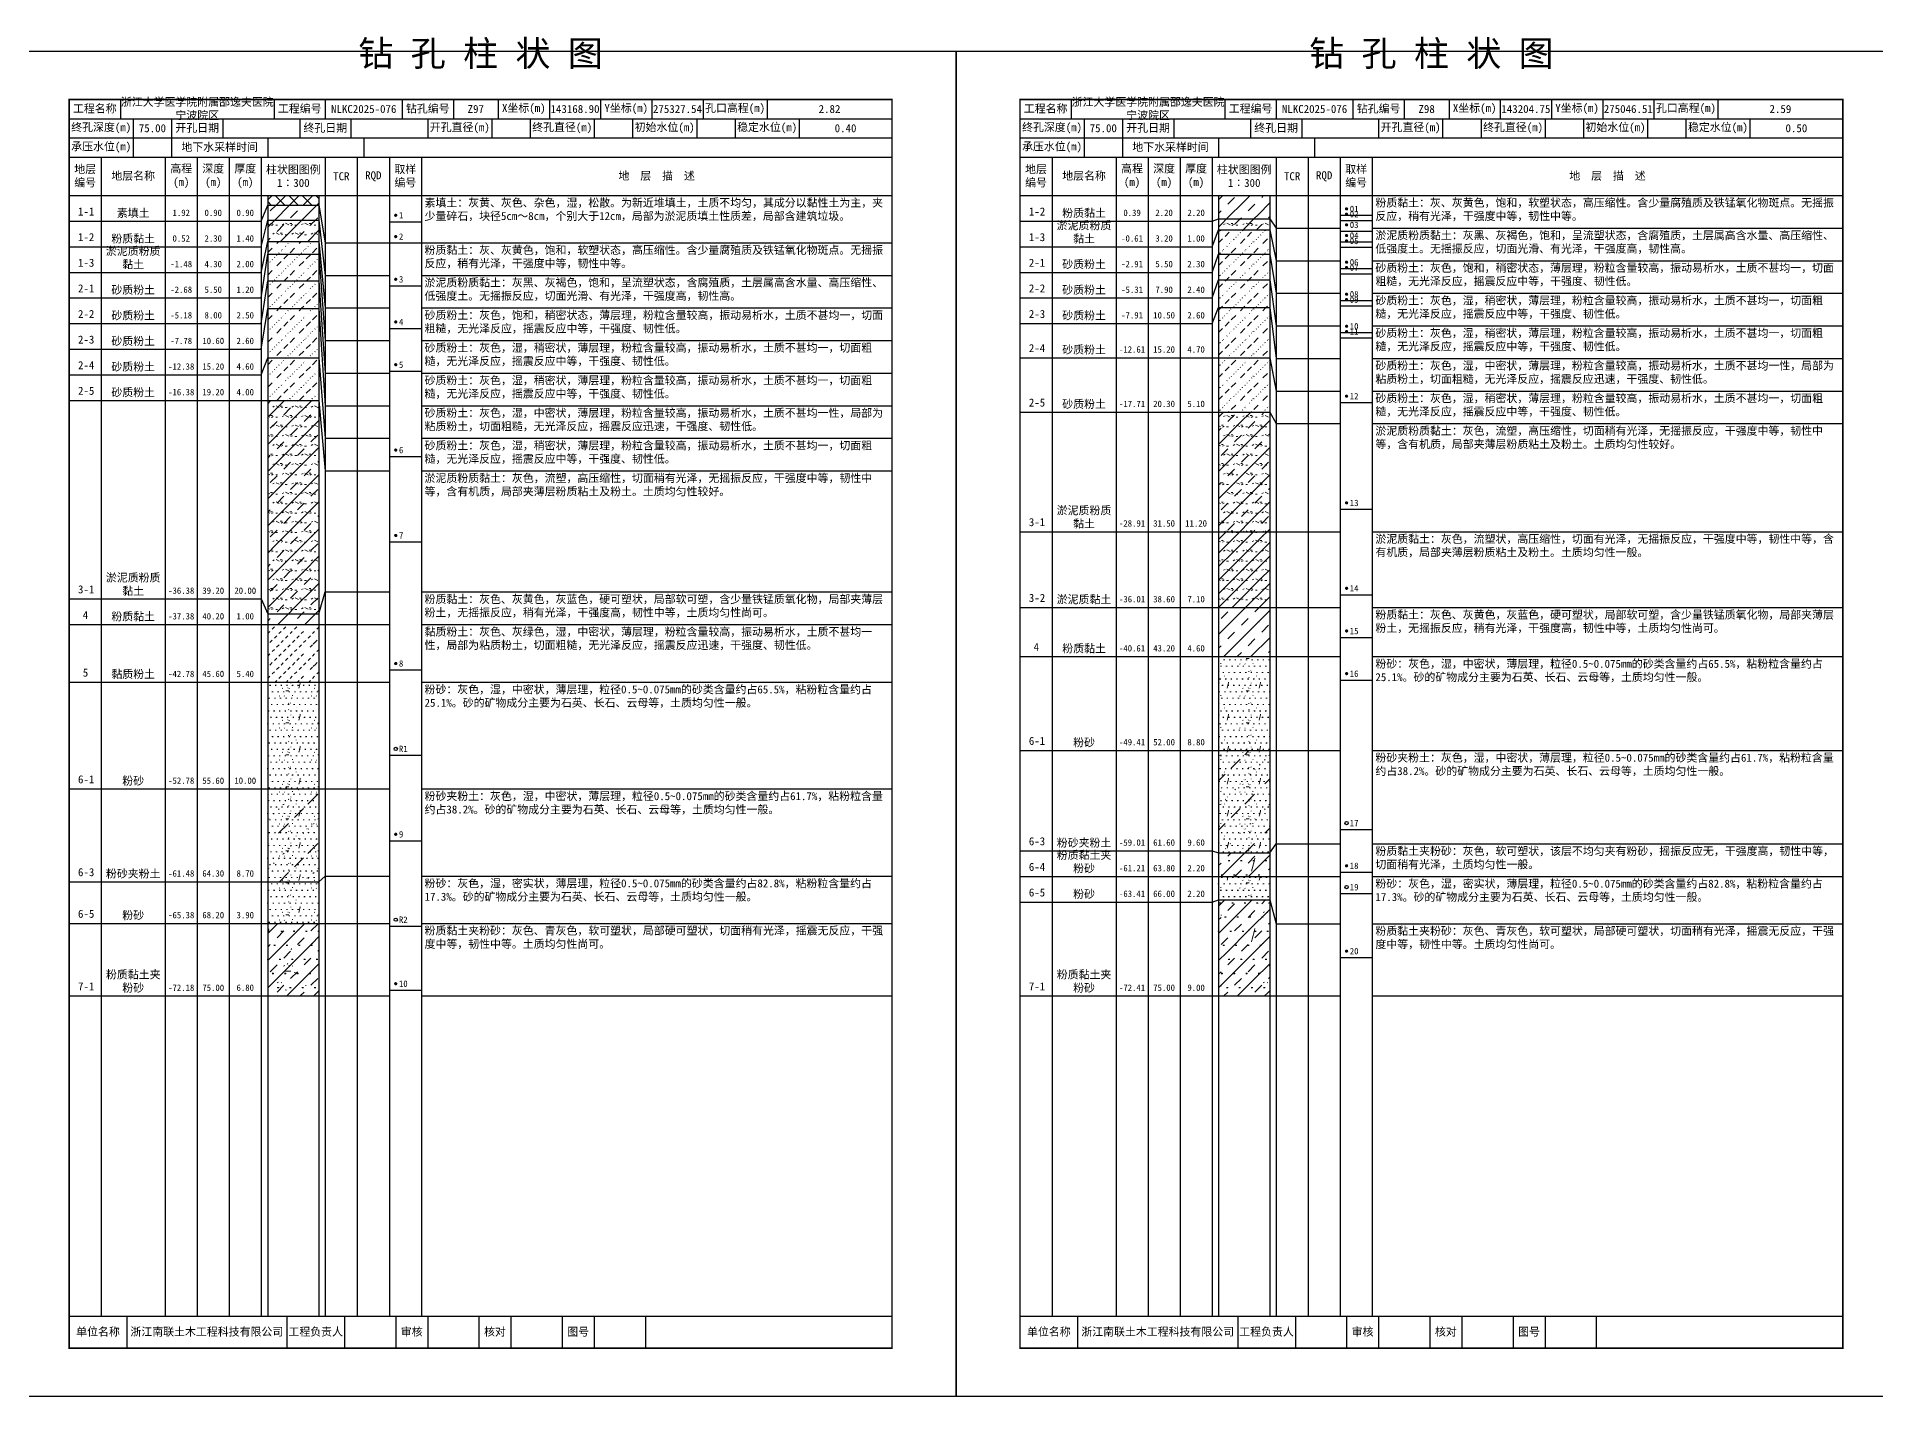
# Model space of a CAD drawing. Extents: x 297 to 65340, y 0 to 425.
# Drawn here: x 61192 to 61766, y 0 to 425 of the extents above; entities that cross this region are included whole.
import ezdxf
from ezdxf.enums import TextEntityAlignment as Align

# ---------------------------------------------------------------- set-up
doc = ezdxf.new("R2010")
doc.units = 0
doc.layers.get('0').update_dxf_attribs({"linetype": 'CONTINUOUS'})
doc.layers.add('FRAME', color=7, linetype='CONTINUOUS')
doc.layers.add('STRATUM', color=7, linetype='CONTINUOUS')
doc.layers.add('HATCH', color=7, linetype='CONTINUOUS', lineweight=13)
doc.styles.add('ST', font='')
doc.styles.get('ST').set_extended_font_data('SimSun')
pattern_1 = [(45, (0, 0), (-4.2426407, 4.2426407), [10, 0]), (45, (1.061, -3.182), (-2.12132034, 6.36396103), [3, -3])]
pattern_2 = [(45, (0, 0), (-4.2426407, 4.2426407), [10, 0]), (45, (1.061, -3.182), (-2.12132034, 6.36396103), [3, -3]), (26.565, (1.0741, -0.2536), (5.99982296, 5.99981224), [0.567, -12.849]), (0, (0.507, -0.2536), (0, 6), [0.567, -5.433]), (26.565, (-1.5813, 0), (5.99982296, 5.99981224), [0.567, -12.849]), (0, (-1.074, 0.2536), (0, 6), [0.567, -5.433]), (153.435, (0.5071, -0.2536), (-5.9998176, -5.36e-06), [1.134, -12.2826]), (26.565, (4.0741, 2.7464), (5.99982296, 5.99981224), [0.567, -12.849]), (0, (3.507, 2.7464), (0, 6), [0.567, -5.433]), (26.565, (1.4187, 3), (5.99982296, 5.99981224), [0.567, -12.849]), (0, (1.926, 3.2536), (0, 6), [0.567, -5.433]), (153.435, (3.5071, 2.7464), (-5.9998176, -5.36e-06), [1.134, -12.2826])]
pattern_3 = [(45.000006, (0, 0), (-7.3e-07, 6.99998237), [1.971956, -7.927535]), (45.000006, (2.813, 2.829), (-7.3e-07, 6.99998237), [1.99367, -7.905828]), (45.000006, (5.0675, 5.082), (-7.3e-07, 6.99998237), [1.813609, -8.085882]), (26.565052, (0, 3.5), (7.00000042, 7.00000017), [0.0965, -15.555976]), (36.869899, (0.7, 4.2), (6.999999835, 7.000000165), [0.197747, -34.802253]), (315.00001, (3.5, 6.976), (6.99998237, 1.22e-06), [0.033054, -9.866441]), (26.565052, (3.5, 0), (7.00000042, 7.00000017), [0.144749, -15.507727]), (26.565052, (4.2, 0.7), (7.00000042, 7.00000017), [0.10528, -15.547196]), (90.000004, (4.55, 1.05), (-7, -5e-07), [0.028767, -6.971233]), (26.565052, (4.9, 1.4), (7.00000042, 7.00000017), [0.091014, -31.213938]), (36.869899, (5.6, 2.1), (6.999999835, 7.000000165), [0.110692, -34.889308]), (45.000002, (6.3, 2.8), (-2.4e-07, 6.99998237), [0.109112, -9.790383]), (315.00001, (6.914, 3.548), (6.99998237, 1.22e-06), [0.033054, -9.866441]), (36.869898, (1.4, 4.9), (6.999999957, 7.000000043), [0.10224, -34.89776]), (53.130103, (2.1, 5.6), (13.999999763, 21.000000158), [0.134384, -34.865616]), (53.130103, (2.8, 6.3), (13.999999763, 21.000000158), [0.126246, -34.873754])]
pattern_4 = [(82.875, (-0.8346, -1.206), (0.00036925, 10.000176442), [0.08929, -80.53371]), (143.13, (-0.7336, -1.2818), (-29.99996427, 20.00005359), [0.12627, -49.87373]), (172.875, (-0.5564, -1.304), (-70.000245666, 9.999660329), [0.17857, -80.44443]), (206.565, (-0.378, -1.2147), (-9.99970493, -9.99968706), [0.19954, -22.16046]), (243.435, (-0.2887, -1.0363), (8.93e-06, -9.999696), [0.19954, -22.16146]), (255.964, (-0.1994, -0.679), (-0.00020004, -9.99950129), [0.36813, -40.86287]), (255.964, (0.1106, 0.561), (-0.00020004, -9.99950129), [1.27838, -39.95262]), (255.964, (0.179, 0.835), (-0.00020004, -9.99950129), [0.28235, -40.94865]), (216.87, (0.3694, 1.0892), (-9.999982136, -10.000017864), [0.12627, -49.87373]), (243.435, (0.2683, 1.0135), (8.93e-06, -9.999696), [0.19954, -22.16146]), (206.565, (0.548, 1.1785), (-9.99970493, -9.99968706), [0.19954, -22.16046]), (172.875, (0.725, 1.1563), (-70.000245666, 9.999660329), [0.17857, -80.44443]), (143.13, (0.826, 1.0806), (-29.99996427, 20.00005359), [0.12627, -49.87373]), (82.875, (0.815, 0.992), (0.00036925, 10.000176442), [0.08929, -80.53371]), (0, (-0.33, 0.34), (0, 10), [0.89286, -9.10714]), (0, (0.025, 0), (1, 2), [0, -1.75]), (0, (0, 0.025), (1, 2), [0, -1.75]), (0, (0, 0), (1, 2), [0, -1.75]), (0, (-0.025, 0), (1, 2), [0, -1.75]), (0, (0, -0.025), (1, 2), [0, -1.75])]
pattern_5 = [(45.000006, (0, 0), (-1.6e-06, 15.3999612), [4.3383032, -17.440577]), (45.000006, (6.188, 6.223), (-1.6e-06, 15.3999612), [4.386074, -17.3928216]), (45.000006, (11.148, 11.181), (-1.6e-06, 15.3999612), [3.9899398, -17.7889404]), (26.565052, (0, 7.7), (15.4000009, 15.4000004), [0.2123, -34.2231472]), (36.869899, (1.54, 9.24), (15.39999964, 15.40000036), [0.4350434, -76.5649566]), (315.00001, (7.7, 15.347), (15.3999612, 2.7e-06), [0.0727188, -21.7061702]), (26.565052, (7.7, 0), (15.4000009, 15.4000004), [0.3184478, -34.1169994]), (26.565052, (9.24, 1.54), (15.4000009, 15.4000004), [0.231616, -34.2038312]), (90.000004, (10.01, 2.31), (-15.4, -1e-06), [0.0632874, -15.3367126]), (26.565052, (10.78, 3.08), (15.4000009, 15.4000004), [0.200231, -68.6706636]), (36.869899, (12.32, 4.62), (15.39999964, 15.40000036), [0.2435224, -76.7564776]), (45.000002, (13.86, 6.16), (-5e-07, 15.3999612), [0.2400464, -21.5388426]), (315.00001, (15.211, 7.805), (15.3999612, 2.7e-06), [0.0727188, -21.7061702]), (36.869898, (3.08, 10.78), (15.3999999, 15.4000001), [0.224928, -76.775072]), (53.130103, (4.62, 12.32), (30.79999948, 46.20000035), [0.2956448, -76.7043552]), (53.130103, (6.16, 13.86), (30.79999948, 46.20000035), [0.2777412, -76.7222588])]
pattern_6 = [(82.875, (-1.8361, -2.6533), (0.00081235, 22.00038817), [0.196438, -177.174162]), (143.13, (-1.614, -2.82), (-65.9999214, 44.0001179), [0.277794, -109.722206]), (172.875, (-1.224, -2.8687), (-154.00054047, 21.99925272), [0.392854, -176.977746]), (206.565, (-0.831, -2.672), (-21.9993508, -21.9993115), [0.438988, -48.753012]), (243.435, (-0.635, -2.28), (1.96e-05, -21.9993312), [0.438988, -48.755212]), (255.964, (-0.4387, -1.494), (-0.0004401, -21.99890283), [0.809886, -89.898314]), (255.964, (0.2434, 1.2344), (-0.0004401, -21.99890283), [2.812436, -87.895764]), (255.964, (0.394, 1.837), (-0.0004401, -21.99890283), [0.62117, -90.08703]), (216.87, (0.8126, 2.3963), (-21.9999607, -22.0000393), [0.277794, -109.722206]), (243.435, (0.59, 2.23), (1.96e-05, -21.9993312), [0.438988, -48.755212]), (206.565, (1.205, 2.593), (-21.9993508, -21.9993115), [0.438988, -48.753012]), (172.875, (1.595, 2.544), (-154.00054047, 21.99925272), [0.392854, -176.977746]), (143.13, (1.8173, 2.3772), (-65.9999214, 44.0001179), [0.277794, -109.722206]), (82.875, (1.793, 2.1823), (0.00081235, 22.00038817), [0.196438, -177.174162]), (0, (-0.725, 0.748), (0, 22), [1.964292, -20.035708]), (0, (0.055, 0), (2.2, 4.4), [0, -3.85]), (0, (0, 0.055), (2.2, 4.4), [0, -3.85]), (0, (0, 0), (2.2, 4.4), [0, -3.85]), (0, (-0.055, 0), (2.2, 4.4), [0, -3.85]), (0, (0, -0.055), (2.2, 4.4), [0, -3.85])]

# ---------------------------------------------------------------- blocks, each defined once
blk = doc.blocks.new('SolidCircle')
at = {"const_width": 0.5}
blk.add_lwpolyline([(-0.25, 0, 1), (0.25, 0, 1)], format="xyb", close=True, dxfattribs=at)

msp = doc.modelspace()

# ---------------------------------------------------------------- hatches: boundary and pattern name
at = {"layer": 'HATCH'}
h = msp.add_hatch(dxfattribs=at)
h.set_pattern_fill('STT', color=256, style=0)
h.set_pattern_definition([(45, (0, 0), (-2.12132034, 2.12132034), [10, 0]), (135, (0, 0), (-2.12132034, -2.12132034), [10, 0])])
h.paths.add_polyline_path([(61280, 375), (61264, 375), (61264, 372), (61280, 372)])
h = msp.add_hatch(dxfattribs=at)
h.set_pattern_fill('FZNT', color=256, style=0)
h.set_pattern_definition(pattern_1)
h.paths.add_polyline_path([(61577, 375), (61561, 375), (61561, 367.67), (61577, 367.67)])
h = msp.add_hatch(dxfattribs=at)
h.set_pattern_fill('FZNT', color=256, style=0)
h.set_pattern_definition(pattern_1)
h.paths.add_polyline_path([(61280, 372), (61264, 372), (61264, 367.33), (61280, 367.33)])
h = msp.add_hatch(dxfattribs=at)
h.set_pattern_fill('YNFNT', color=256, style=0)
h.set_pattern_definition(pattern_2)
h.paths.add_polyline_path([(61577, 367.67), (61561, 367.67), (61561, 364.33), (61577, 364.33)])
h = msp.add_hatch(dxfattribs=at)
h.set_pattern_fill('YNFNT', color=256, style=0)
h.set_pattern_definition(pattern_2)
h.paths.add_polyline_path([(61280, 367.33), (61264, 367.33), (61264, 360.67), (61280, 360.67)])
h = msp.add_hatch(dxfattribs=at)
h.set_pattern_fill('SZFT', color=256, style=0)
h.set_pattern_definition(pattern_3)
h.paths.add_polyline_path([(61577, 364.33), (61561, 364.33), (61561, 356.67), (61577, 356.67)])
h = msp.add_hatch(dxfattribs=at)
h.set_pattern_fill('SZFT', color=256, style=0)
h.set_pattern_definition(pattern_3)
h.paths.add_polyline_path([(61280, 360.67), (61264, 360.67), (61264, 356.67), (61280, 356.67)])
h = msp.add_hatch(dxfattribs=at)
h.set_pattern_fill('SZFT', color=256, style=0)
h.set_pattern_definition(pattern_3)
h.paths.add_polyline_path([(61280, 356.67), (61264, 356.67), (61264, 348.33), (61280, 348.33)])
h = msp.add_hatch(dxfattribs=at)
h.set_pattern_fill('SZFT', color=256, style=0)
h.set_pattern_definition(pattern_3)
h.paths.add_polyline_path([(61577, 356.67), (61561, 356.67), (61561, 348.67), (61577, 348.67)])
h = msp.add_hatch(dxfattribs=at)
h.set_pattern_fill('SZFT', color=256, style=0)
h.set_pattern_definition(pattern_3)
h.paths.add_polyline_path([(61280, 348.33), (61264, 348.33), (61264, 339.67), (61280, 339.67)])
h = msp.add_hatch(dxfattribs=at)
h.set_pattern_fill('SZFT', color=256, style=0)
h.set_pattern_definition(pattern_3)
h.paths.add_polyline_path([(61577, 348.67), (61561, 348.67), (61561, 340), (61577, 340)])
h = msp.add_hatch(dxfattribs=at)
h.set_pattern_fill('SZFT', color=256, style=0)
h.set_pattern_definition(pattern_3)
h.paths.add_polyline_path([(61280, 339.67), (61264, 339.67), (61264, 324.33), (61280, 324.33)])
h = msp.add_hatch(dxfattribs=at)
h.set_pattern_fill('SZFT', color=256, style=0)
h.set_pattern_definition(pattern_3)
h.paths.add_polyline_path([(61577, 340), (61561, 340), (61561, 324.33), (61577, 324.33)])
h = msp.add_hatch(dxfattribs=at)
h.set_pattern_fill('SZFT', color=256, style=0)
h.set_pattern_definition(pattern_3)
h.paths.add_polyline_path([(61280, 324.33), (61264, 324.33), (61264, 311), (61280, 311)])
h = msp.add_hatch(dxfattribs=at)
h.set_pattern_fill('SZFT', color=256, style=0)
h.set_pattern_definition(pattern_3)
h.paths.add_polyline_path([(61577, 324.33), (61561, 324.33), (61561, 307.33), (61577, 307.33)])
h = msp.add_hatch(dxfattribs=at)
h.set_pattern_fill('YNFNT', color=256, style=0)
h.set_pattern_definition(pattern_2)
h.paths.add_polyline_path([(61280, 311), (61264, 311), (61264, 244.33), (61280, 244.33)])
h = msp.add_hatch(dxfattribs=at)
h.set_pattern_fill('YNFNT', color=256, style=0)
h.set_pattern_definition(pattern_2)
h.paths.add_polyline_path([(61577, 307.33), (61561, 307.33), (61561, 270), (61577, 270)])
h = msp.add_hatch(dxfattribs=at)
h.set_pattern_fill('YNNT', color=256, style=0)
h.set_pattern_definition([(45, (0, 0), (-2.12132034, 2.12132034), [10, 0]), (26.565, (1.0741, -0.2536), (5.99982296, 5.99981224), [0.567, -12.849]), (0, (0.507, -0.2536), (0, 6), [0.567, -5.433]), (26.565, (-1.5813, 0), (5.99982296, 5.99981224), [0.567, -12.849]), (0, (-1.074, 0.2536), (0, 6), [0.567, -5.433]), (153.435, (0.5071, -0.2536), (-5.9998176, -5.36e-06), [1.134, -12.2826]), (26.565, (4.0741, 2.7464), (5.99982296, 5.99981224), [0.567, -12.849]), (0, (3.507, 2.7464), (0, 6), [0.567, -5.433]), (26.565, (1.4187, 3), (5.99982296, 5.99981224), [0.567, -12.849]), (0, (1.926, 3.2536), (0, 6), [0.567, -5.433]), (153.435, (3.5071, 2.7464), (-5.9998176, -5.36e-06), [1.134, -12.2826])])
h.paths.add_polyline_path([(61577, 270), (61561, 270), (61561, 246.33), (61577, 246.33)])
h = msp.add_hatch(dxfattribs=at)
h.set_pattern_fill('FZNT', color=256, style=0)
h.set_pattern_definition(pattern_1)
h.paths.add_polyline_path([(61280, 244.33), (61264, 244.33), (61264, 241), (61280, 241)])
h = msp.add_hatch(dxfattribs=at)
h.set_pattern_fill('FZNT', color=256, style=0)
h.set_pattern_definition(pattern_1)
h.paths.add_polyline_path([(61577, 246.33), (61561, 246.33), (61561, 231), (61577, 231)])
h = msp.add_hatch(dxfattribs=at)
h.set_pattern_fill('NZFT', color=256, style=0)
h.set_pattern_definition([(45.000005, (0, 0), (-6e-07, 6.99998237), [0.947297, -8.952198]), (45.000005, (1.4, 1.4), (-6e-07, 6.99998237), [0.986898, -8.912597]), (45.000005, (2.8, 2.8), (-6e-07, 6.99998237), [1.060182, -8.839313]), (45.000005, (4.2, 4.2), (-6e-07, 6.99998237), [0.949178, -8.950318]), (45.000005, (5.6, 5.6), (-6e-07, 6.99998237), [1.036501, -8.862994]), (45.000005, (3.5, 0), (-6e-07, 6.99998237), [1.013348, -8.886147]), (45.000005, (4.9, 1.4), (-6e-07, 6.99998237), [1.078956, -12.120371]), (45.000005, (6.3, 2.8), (-6e-07, 6.99998237), [0.998824, -8.900671]), (45.000003, (0.7, 4.2), (-3.7e-07, 6.99998237), [1.05533, -8.844165]), (45.000003, (2.1, 5.6), (-3.7e-07, 6.99998237), [1.036501, -8.862994])])
h.paths.add_polyline_path([(61280, 241), (61264, 241), (61264, 223), (61280, 223)])
h = msp.add_hatch(dxfattribs=at)
h.set_pattern_fill('FS', color=256, style=0)
h.set_pattern_definition(pattern_4)
h.paths.add_polyline_path([(61577, 231), (61561, 231), (61561, 201.67), (61577, 201.67)])
h = msp.add_hatch(dxfattribs=at)
h.set_pattern_fill('FS', color=256, style=0)
h.set_pattern_definition(pattern_4)
h.paths.add_polyline_path([(61280, 223), (61264, 223), (61264, 189.67), (61280, 189.67)])
h = msp.add_hatch(dxfattribs=at)
h.set_pattern_fill('FS', color=256, style=0)
h.set_pattern_definition(pattern_4)
h.paths.add_polyline_path([(61577, 201.67), (61561, 201.67), (61561, 169.67), (61577, 169.67)])
h = msp.add_hatch(dxfattribs=at)
h.set_pattern_fill('SZFT', color=256, scale=2.2, style=0)
h.set_pattern_definition(pattern_5)
h.paths.add_polyline_path([(61577, 201.67), (61561, 201.67), (61561, 169.67), (61577, 169.67)])
h = msp.add_hatch(dxfattribs=at)
h.set_pattern_fill('FS', color=256, style=0)
h.set_pattern_definition(pattern_4)
h.paths.add_polyline_path([(61280, 189.67), (61264, 189.67), (61264, 160.67), (61280, 160.67)])
h = msp.add_hatch(dxfattribs=at)
h.set_pattern_fill('SZFT', color=256, scale=2.2, style=0)
h.set_pattern_definition(pattern_5)
h.paths.add_polyline_path([(61280, 189.67), (61264, 189.67), (61264, 160.67), (61280, 160.67)])
h = msp.add_hatch(dxfattribs=at)
h.set_pattern_fill('FZNT', color=256, style=0)
h.set_pattern_definition(pattern_1)
h.paths.add_polyline_path([(61577, 169.67), (61561, 169.67), (61561, 162.33), (61577, 162.33)])
h = msp.add_hatch(dxfattribs=at)
h.set_pattern_fill('FS', color=256, scale=2.2, style=0)
h.set_pattern_definition(pattern_6)
h.paths.add_polyline_path([(61577, 169.67), (61561, 169.67), (61561, 162.33), (61577, 162.33)])
h = msp.add_hatch(dxfattribs=at)
h.set_pattern_fill('FS', color=256, style=0)
h.set_pattern_definition(pattern_4)
h.paths.add_polyline_path([(61577, 162.33), (61561, 162.33), (61561, 155), (61577, 155)])
h = msp.add_hatch(dxfattribs=at)
h.set_pattern_fill('FS', color=256, style=0)
h.set_pattern_definition(pattern_4)
h.paths.add_polyline_path([(61280, 160.67), (61264, 160.67), (61264, 147.67), (61280, 147.67)])
h = msp.add_hatch(dxfattribs=at)
h.set_pattern_fill('FZNT', color=256, style=0)
h.set_pattern_definition(pattern_1)
h.paths.add_polyline_path([(61577, 155), (61561, 155), (61561, 125), (61577, 125)])
h = msp.add_hatch(dxfattribs=at)
h.set_pattern_fill('FS', color=256, scale=2.2, style=0)
h.set_pattern_definition(pattern_6)
h.paths.add_polyline_path([(61577, 155), (61561, 155), (61561, 125), (61577, 125)])
h = msp.add_hatch(dxfattribs=at)
h.set_pattern_fill('FZNT', color=256, style=0)
h.set_pattern_definition(pattern_1)
h.paths.add_polyline_path([(61280, 147.67), (61264, 147.67), (61264, 125), (61280, 125)])
h = msp.add_hatch(dxfattribs=at)
h.set_pattern_fill('FS', color=256, scale=2.2, style=0)
h.set_pattern_definition(pattern_6)
h.paths.add_polyline_path([(61280, 147.67), (61264, 147.67), (61264, 125), (61280, 125)])

# ---------------------------------------------------------------- linework, layer by layer
at = {"layer": 'FRAME', "color": 245, "linetype": 'Continuous'}
for points in [[(61182, 0), (61479, 0), (61479, 420), (61182, 420)], [(61479, 0), (61776, 0), (61776, 420), (61479, 420)]]:
    msp.add_lwpolyline(points, close=True, dxfattribs=at)
at = {"layer": 'FRAME', "linetype": 'Continuous', "const_width": 0.5}
for points in [[(61202, 15), (61459, 15), (61459, 405), (61202, 405)], [(61499, 15), (61756, 15), (61756, 405), (61499, 405)]]:
    msp.add_lwpolyline(points, close=True, dxfattribs=at)
at = {"layer": 'FRAME', "color": 0, "linetype": 'Continuous'}
for points in [[(61218, 405), (61218, 399)], [(61266, 405), (61266, 399)], [(61282, 405), (61282, 399)], [(61306, 405), (61306, 399)], [(61322, 405), (61322, 399)], [(61336, 405), (61336, 399)], [(61352, 405), (61352, 399)], [(61368, 405), (61368, 399)], [(61384, 405), (61384, 399)], [(61400, 405), (61400, 399)], [(61420, 405), (61420, 399)], [(61459, 405), (61459, 399)], [(61515, 405), (61515, 399)], [(61563, 405), (61563, 399)], [(61579, 405), (61579, 399)], [(61603, 405), (61603, 399)], [(61619, 405), (61619, 399)], [(61633, 405), (61633, 399)], [(61649, 405), (61649, 399)], [(61665, 405), (61665, 399)], [(61681, 405), (61681, 399)], [(61697, 405), (61697, 399)], [(61717, 405), (61717, 399)], [(61756, 405), (61756, 399)], [(61202, 399), (61459, 399)], [(61222, 399), (61222, 393)], [(61234, 399), (61234, 393)], [(61250, 399), (61250, 393)], [(61274, 399), (61274, 393)], [(61290, 399), (61290, 393)], [(61314, 399), (61314, 393)], [(61334, 399), (61334, 393)], [(61346, 399), (61346, 393)], [(61366, 399), (61366, 393)], [(61378, 399), (61378, 393)], [(61398, 399), (61398, 393)], [(61410, 399), (61410, 393)], [(61430, 399), (61430, 393)], [(61459, 399), (61459, 393)], [(61499, 399), (61756, 399)], [(61519, 399), (61519, 393)], [(61531, 399), (61531, 393)], [(61547, 399), (61547, 393)], [(61571, 399), (61571, 393)], [(61587, 399), (61587, 393)], [(61611, 399), (61611, 393)], [(61631, 399), (61631, 393)], [(61643, 399), (61643, 393)], [(61663, 399), (61663, 393)], [(61675, 399), (61675, 393)], [(61695, 399), (61695, 393)], [(61707, 399), (61707, 393)], [(61727, 399), (61727, 393)], [(61756, 399), (61756, 393)], [(61202, 393), (61459, 393)], [(61222, 393), (61222, 387)], [(61234, 393), (61234, 387)], [(61264, 393), (61264, 387)], [(61294, 393), (61294, 387)], [(61499, 393), (61756, 393)], [(61519, 393), (61519, 387)], [(61531, 393), (61531, 387)], [(61561, 393), (61561, 387)], [(61591, 393), (61591, 387)], [(61202, 387), (61459, 387)], [(61212, 387), (61212, 25)], [(61232, 387), (61232, 25)], [(61242, 387), (61242, 25)], [(61252, 387), (61252, 25)], [(61262, 387), (61262, 25)], [(61282, 387), (61282, 25)], [(61292, 387), (61292, 25)], [(61302, 387), (61302, 25)], [(61312, 387), (61312, 25)], [(61459, 387), (61459, 25)], [(61499, 387), (61756, 387)], [(61509, 387), (61509, 25)], [(61529, 387), (61529, 25)], [(61539, 387), (61539, 25)], [(61549, 387), (61549, 25)], [(61559, 387), (61559, 25)], [(61579, 387), (61579, 25)], [(61589, 387), (61589, 25)], [(61599, 387), (61599, 25)], [(61609, 387), (61609, 25)], [(61756, 387), (61756, 25)], [(61202, 375), (61459, 375)], [(61264, 375), (61264, 25)], [(61280, 375), (61280, 25)], [(61499, 375), (61756, 375)], [(61561, 375), (61561, 25)], [(61577, 375), (61577, 25)], [(61202, 25), (61459, 25)], [(61220, 25), (61220, 15)], [(61270, 25), (61270, 15)], [(61288, 25), (61288, 15)], [(61304, 25), (61304, 15)], [(61314, 25), (61314, 15)], [(61330, 25), (61330, 15)], [(61340, 25), (61340, 15)], [(61356, 25), (61356, 15)], [(61366, 25), (61366, 15)], [(61382, 25), (61382, 15)], [(61499, 25), (61756, 25)], [(61517, 25), (61517, 15)], [(61567, 25), (61567, 15)], [(61585, 25), (61585, 15)], [(61601, 25), (61601, 15)], [(61611, 25), (61611, 15)], [(61627, 25), (61627, 15)], [(61637, 25), (61637, 15)], [(61653, 25), (61653, 15)], [(61663, 25), (61663, 15)], [(61679, 25), (61679, 15)]]:
    msp.add_lwpolyline(points, dxfattribs=at)
at = {"layer": 'STRATUM', "linetype": 'Continuous'}
for points in [[(61262, 367), (61264, 372), (61280, 372), (61282, 360.23)], [(61559, 367), (61561, 367.67), (61577, 367.67), (61579, 364.82)], [(61599, 368.83), (61609, 368.83)], [(61202, 367), (61212, 367)], [(61212, 367), (61232, 367)], [(61232, 367), (61242, 367)], [(61242, 367), (61252, 367)], [(61252, 367), (61262, 367)], [(61262, 359), (61264, 367.33), (61280, 367.33), (61282, 350.06)], [(61302, 366.83), (61312, 366.83)], [(61499, 367), (61509, 367)], [(61509, 367), (61529, 367)], [(61529, 367), (61539, 367)], [(61539, 367), (61549, 367)], [(61549, 367), (61559, 367)], [(61559, 359), (61561, 364.33), (61577, 364.33), (61579, 354.65)], [(61579, 364.82), (61589, 364.82)], [(61589, 364.82), (61599, 364.82)], [(61599, 367.17), (61609, 367.17)], [(61599, 363.83), (61609, 363.83)], [(61609, 364.82), (61756, 364.82)], [(61202, 359), (61212, 359)], [(61212, 359), (61232, 359)], [(61232, 359), (61242, 359)], [(61242, 359), (61252, 359)], [(61252, 359), (61262, 359)], [(61262, 351), (61264, 360.67), (61280, 360.67), (61282, 339.88)], [(61262, 343), (61264, 356.67), (61280, 356.67), (61282, 329.7)], [(61282, 360.23), (61292, 360.23)], [(61292, 360.23), (61302, 360.23)], [(61302, 360.17), (61312, 360.17)], [(61312, 360.23), (61459, 360.23)], [(61499, 359), (61509, 359)], [(61509, 359), (61529, 359)], [(61529, 359), (61539, 359)], [(61539, 359), (61549, 359)], [(61549, 359), (61559, 359)], [(61559, 351), (61561, 356.67), (61577, 356.67), (61579, 344.47)], [(61599, 360.5), (61609, 360.5)], [(61599, 358.83), (61609, 358.83)], [(61202, 351), (61212, 351)], [(61212, 351), (61232, 351)], [(61232, 351), (61242, 351)], [(61242, 351), (61252, 351)], [(61252, 351), (61262, 351)], [(61499, 351), (61509, 351)], [(61509, 351), (61529, 351)], [(61529, 351), (61539, 351)], [(61539, 351), (61549, 351)], [(61549, 351), (61559, 351)], [(61579, 354.65), (61589, 354.65)], [(61589, 354.65), (61599, 354.65)], [(61599, 352.17), (61609, 352.17)], [(61599, 350.5), (61609, 350.5)], [(61609, 354.65), (61756, 354.65)], [(61262, 335), (61264, 348.33), (61280, 348.33), (61282, 319.53)], [(61282, 350.06), (61292, 350.06)], [(61292, 350.06), (61302, 350.06)], [(61302, 346.83), (61312, 346.83)], [(61312, 350.06), (61459, 350.06)], [(61559, 343), (61561, 348.67), (61577, 348.67), (61579, 334.29)], [(61202, 343), (61212, 343)], [(61212, 343), (61232, 343)], [(61232, 343), (61242, 343)], [(61242, 343), (61252, 343)], [(61252, 343), (61262, 343)], [(61262, 327), (61264, 339.67), (61280, 339.67), (61282, 309.35)], [(61282, 339.88), (61292, 339.88)], [(61292, 339.88), (61302, 339.88)], [(61312, 339.88), (61459, 339.88)], [(61499, 343), (61509, 343)], [(61509, 343), (61529, 343)], [(61529, 343), (61539, 343)], [(61539, 343), (61549, 343)], [(61549, 343), (61559, 343)], [(61559, 335), (61561, 340), (61577, 340), (61579, 324.12)], [(61579, 344.47), (61589, 344.47)], [(61589, 344.47), (61599, 344.47)], [(61599, 342.17), (61609, 342.17)], [(61599, 340.5), (61609, 340.5)], [(61609, 344.47), (61756, 344.47)], [(61202, 335), (61212, 335)], [(61212, 335), (61232, 335)], [(61232, 335), (61242, 335)], [(61242, 335), (61252, 335)], [(61252, 335), (61262, 335)], [(61302, 333.5), (61312, 333.5)], [(61499, 335), (61509, 335)], [(61509, 335), (61529, 335)], [(61529, 335), (61539, 335)], [(61539, 335), (61549, 335)], [(61549, 335), (61559, 335)], [(61579, 334.29), (61589, 334.29)], [(61589, 334.29), (61599, 334.29)], [(61609, 334.29), (61756, 334.29)], [(61282, 329.7), (61292, 329.7)], [(61292, 329.7), (61302, 329.7)], [(61312, 329.7), (61459, 329.7)], [(61599, 332.17), (61609, 332.17)], [(61599, 330.5), (61609, 330.5)], [(61202, 327), (61212, 327)], [(61212, 327), (61232, 327)], [(61232, 327), (61242, 327)], [(61242, 327), (61252, 327)], [(61252, 327), (61262, 327)], [(61262, 319), (61264, 324.33), (61280, 324.33), (61282, 299.17)], [(61499, 324.33), (61509, 324.33)], [(61509, 324.33), (61529, 324.33)], [(61529, 324.33), (61539, 324.33)], [(61539, 324.33), (61549, 324.33)], [(61549, 324.33), (61559, 324.33)], [(61559, 324.33), (61561, 324.33), (61577, 324.33), (61579, 313.94)], [(61579, 324.12), (61589, 324.12)], [(61589, 324.12), (61599, 324.12)], [(61609, 324.12), (61756, 324.12)], [(61202, 319), (61212, 319)], [(61212, 319), (61232, 319)], [(61232, 319), (61242, 319)], [(61242, 319), (61252, 319)], [(61252, 319), (61262, 319)], [(61282, 319.53), (61292, 319.53)], [(61292, 319.53), (61302, 319.53)], [(61302, 320.17), (61312, 320.17)], [(61312, 319.53), (61459, 319.53)], [(61202, 311), (61212, 311)], [(61212, 311), (61232, 311)], [(61232, 311), (61242, 311)], [(61242, 311), (61252, 311)], [(61252, 311), (61262, 311)], [(61262, 311), (61264, 311), (61280, 311), (61282, 289)], [(61579, 313.94), (61589, 313.94)], [(61589, 313.94), (61599, 313.94)], [(61599, 310.33), (61609, 310.33)], [(61609, 313.94), (61756, 313.94)], [(61282, 309.35), (61292, 309.35)], [(61292, 309.35), (61302, 309.35)], [(61312, 309.35), (61459, 309.35)], [(61499, 307.33), (61509, 307.33)], [(61509, 307.33), (61529, 307.33)], [(61529, 307.33), (61539, 307.33)], [(61539, 307.33), (61549, 307.33)], [(61549, 307.33), (61559, 307.33)], [(61559, 307.33), (61561, 307.33), (61577, 307.33), (61579, 303.76)], [(61282, 299.17), (61292, 299.17)], [(61292, 299.17), (61302, 299.17)], [(61312, 299.17), (61459, 299.17)], [(61579, 303.76), (61589, 303.76)], [(61589, 303.76), (61599, 303.76)], [(61609, 303.76), (61756, 303.76)], [(61302, 293.5), (61312, 293.5)], [(61282, 289), (61292, 289)], [(61292, 289), (61302, 289)], [(61312, 289), (61459, 289)], [(61599, 277), (61609, 277)], [(61499, 270), (61509, 270)], [(61509, 270), (61529, 270)], [(61529, 270), (61539, 270)], [(61539, 270), (61549, 270)], [(61549, 270), (61559, 270)], [(61559, 270), (61561, 270), (61577, 270), (61579, 270)], [(61579, 270), (61589, 270)], [(61589, 270), (61599, 270)], [(61609, 270), (61756, 270)], [(61302, 266.83), (61312, 266.83)], [(61202, 249), (61212, 249)], [(61212, 249), (61232, 249)], [(61232, 249), (61242, 249)], [(61242, 249), (61252, 249)], [(61252, 249), (61262, 249)], [(61262, 249), (61264, 244.33), (61280, 244.33), (61282, 251.18)], [(61282, 251.18), (61292, 251.18)], [(61292, 251.18), (61302, 251.18)], [(61312, 251.18), (61459, 251.18)], [(61599, 250.33), (61609, 250.33)], [(61499, 246.33), (61509, 246.33)], [(61509, 246.33), (61529, 246.33)], [(61529, 246.33), (61539, 246.33)], [(61539, 246.33), (61549, 246.33)], [(61549, 246.33), (61559, 246.33)], [(61559, 246.33), (61561, 246.33), (61577, 246.33), (61579, 246.33)], [(61579, 246.33), (61589, 246.33)], [(61589, 246.33), (61599, 246.33)], [(61609, 246.33), (61756, 246.33)], [(61202, 241), (61212, 241)], [(61212, 241), (61232, 241)], [(61232, 241), (61242, 241)], [(61242, 241), (61252, 241)], [(61252, 241), (61262, 241)], [(61262, 241), (61264, 241), (61280, 241), (61282, 241)], [(61282, 241), (61292, 241)], [(61292, 241), (61302, 241)], [(61312, 241), (61459, 241)], [(61599, 237), (61609, 237)], [(61499, 231), (61509, 231)], [(61509, 231), (61529, 231)], [(61529, 231), (61539, 231)], [(61539, 231), (61549, 231)], [(61549, 231), (61559, 231)], [(61559, 231), (61561, 231), (61577, 231), (61579, 231)], [(61579, 231), (61589, 231)], [(61589, 231), (61599, 231)], [(61609, 231), (61756, 231)], [(61302, 226.83), (61312, 226.83)], [(61202, 223), (61212, 223)], [(61212, 223), (61232, 223)], [(61232, 223), (61242, 223)], [(61242, 223), (61252, 223)], [(61252, 223), (61262, 223)], [(61262, 223), (61264, 223), (61280, 223), (61282, 223)], [(61282, 223), (61292, 223)], [(61292, 223), (61302, 223)], [(61312, 223), (61459, 223)], [(61599, 223.67), (61609, 223.67)], [(61499, 201.67), (61509, 201.67)], [(61509, 201.67), (61529, 201.67)], [(61529, 201.67), (61539, 201.67)], [(61539, 201.67), (61549, 201.67)], [(61549, 201.67), (61559, 201.67)], [(61559, 201.67), (61561, 201.67), (61577, 201.67), (61579, 201.67)], [(61579, 201.67), (61589, 201.67)], [(61589, 201.67), (61599, 201.67)], [(61609, 201.67), (61756, 201.67)], [(61302, 200.17), (61312, 200.17)], [(61202, 189.67), (61212, 189.67)], [(61212, 189.67), (61232, 189.67)], [(61232, 189.67), (61242, 189.67)], [(61242, 189.67), (61252, 189.67)], [(61252, 189.67), (61262, 189.67)], [(61262, 189.67), (61264, 189.67), (61280, 189.67), (61282, 189.67)], [(61282, 189.67), (61292, 189.67)], [(61292, 189.67), (61302, 189.67)], [(61312, 189.67), (61459, 189.67)], [(61302, 173.5), (61312, 173.5)], [(61559, 170.33), (61561, 169.67), (61577, 169.67), (61579, 172.51)], [(61579, 172.51), (61589, 172.51)], [(61589, 172.51), (61599, 172.51)], [(61599, 177), (61609, 177)], [(61609, 172.51), (61756, 172.51)], [(61499, 170.33), (61509, 170.33)], [(61509, 170.33), (61529, 170.33)], [(61529, 170.33), (61539, 170.33)], [(61539, 170.33), (61549, 170.33)], [(61549, 170.33), (61559, 170.33)], [(61262, 160.67), (61264, 160.67), (61280, 160.67), (61282, 162.43)], [(61282, 162.43), (61292, 162.43)], [(61292, 162.43), (61302, 162.43)], [(61312, 162.43), (61459, 162.43)], [(61499, 162.33), (61509, 162.33)], [(61509, 162.33), (61529, 162.33)], [(61529, 162.33), (61539, 162.33)], [(61539, 162.33), (61549, 162.33)], [(61549, 162.33), (61559, 162.33)], [(61559, 162.33), (61561, 162.33), (61577, 162.33), (61579, 162.33)], [(61579, 162.33), (61589, 162.33)], [(61589, 162.33), (61599, 162.33)], [(61599, 163.67), (61609, 163.67)], [(61609, 162.33), (61756, 162.33)], [(61202, 160.67), (61212, 160.67)], [(61212, 160.67), (61232, 160.67)], [(61232, 160.67), (61242, 160.67)], [(61242, 160.67), (61252, 160.67)], [(61252, 160.67), (61262, 160.67)], [(61599, 157), (61609, 157)], [(61499, 154.33), (61509, 154.33)], [(61509, 154.33), (61529, 154.33)], [(61529, 154.33), (61539, 154.33)], [(61539, 154.33), (61549, 154.33)], [(61549, 154.33), (61559, 154.33)], [(61559, 154.33), (61561, 155), (61577, 155), (61579, 147.57)], [(61202, 147.67), (61212, 147.67)], [(61212, 147.67), (61232, 147.67)], [(61232, 147.67), (61242, 147.67)], [(61242, 147.67), (61252, 147.67)], [(61252, 147.67), (61262, 147.67)], [(61262, 147.67), (61264, 147.67), (61280, 147.67), (61282, 147.67)], [(61282, 147.67), (61292, 147.67)], [(61292, 147.67), (61302, 147.67)], [(61302, 146.83), (61312, 146.83)], [(61312, 147.67), (61459, 147.67)], [(61579, 147.57), (61589, 147.57)], [(61589, 147.57), (61599, 147.57)], [(61609, 147.57), (61756, 147.57)], [(61599, 137), (61609, 137)], [(61302, 126.83), (61312, 126.83)], [(61202, 125), (61212, 125)], [(61212, 125), (61232, 125)], [(61232, 125), (61242, 125)], [(61242, 125), (61252, 125)], [(61252, 125), (61262, 125)], [(61262, 125), (61264, 125), (61280, 125), (61282, 125)], [(61282, 125), (61292, 125)], [(61292, 125), (61302, 125)], [(61312, 125), (61459, 125)], [(61499, 125), (61509, 125)], [(61509, 125), (61529, 125)], [(61529, 125), (61539, 125)], [(61539, 125), (61549, 125)], [(61549, 125), (61559, 125)], [(61559, 125), (61561, 125), (61577, 125), (61579, 125)], [(61579, 125), (61589, 125)], [(61589, 125), (61599, 125)], [(61609, 125), (61756, 125)]]:
    msp.add_lwpolyline(points, dxfattribs=at)
at = {"layer": 'STRATUM'}
for centre in [(61304, 202.17), (61601, 179), (61601, 159), (61304, 148.83)]:
    msp.add_circle(centre, 0.5, dxfattribs=at)

# ---------------------------------------------------------------- block references
for p in [(61304, 368.83), (61601, 370.83), (61601, 369.17), (61304, 362.17), (61601, 365.83), (61601, 362.5), (61601, 360.83), (61601, 354.17), (61601, 352.5), (61304, 348.83), (61601, 344.17), (61601, 342.5), (61304, 335.5), (61601, 334.17), (61601, 332.5), (61304, 322.17), (61601, 312.33), (61304, 295.5), (61601, 279), (61304, 268.83), (61601, 252.33), (61601, 239), (61304, 228.83), (61601, 225.67), (61304, 175.5), (61601, 165.67), (61601, 139), (61304, 128.83)]:
    msp.add_blockref('SolidCircle', p, dxfattribs=at)

# ---------------------------------------------------------------- texts
at = {"layer": 'FRAME', "style": 'ST'}
for p in [(61330.5, 413), (61627.5, 413)]:
    msp.add_text('钻 孔 柱 状 图', height=8, dxfattribs=at).set_placement(p, align=Align.BOTTOM_CENTER)
at = {"layer": 'FRAME', "char_height": 2.5, "attachment_point": 5, "style": 'ST'}
for s, insert, width in [('工程名称', (61210, 402), 16), ('浙江大学医学院附属邵逸夫医院宁波院区', (61242, 402), 48), ('工程编号', (61274, 402), 16), ('NLKC2025-076', (61294, 402), 24), ('钻孔编号', (61314, 402), 16), ('Z97', (61329, 402), 14), ('X坐标(m)', (61344, 402), 16), ('143168.90', (61360, 402), 16), ('Y坐标(m)', (61376, 402), 16), ('275327.54', (61392, 402), 16), ('孔口高程(m)', (61410, 402), 20), ('2.82', (61439.5, 402), 39), ('工程名称', (61507, 402), 16), ('浙江大学医学院附属邵逸夫医院宁波院区', (61539, 402), 48), ('工程编号', (61571, 402), 16), ('NLKC2025-076', (61591, 402), 24), ('钻孔编号', (61611, 402), 16), ('Z98', (61626, 402), 14), ('X坐标(m)', (61641, 402), 16), ('143204.75', (61657, 402), 16), ('Y坐标(m)', (61673, 402), 16), ('275046.51', (61689, 402), 16), ('孔口高程(m)', (61707, 402), 20), ('2.59', (61736.5, 402), 39), ('终孔深度(m)', (61212, 396), 20), ('75.00', (61228, 396), 12), ('开孔日期', (61242, 396), 16), ('终孔日期', (61282, 396), 16), ('开孔直径(m)', (61324, 396), 20), ('终孔直径(m)', (61356, 396), 20), ('初始水位(m)', (61388, 396), 20), ('稳定水位(m)', (61420, 396), 20), ('0.40', (61444.5, 396), 29), ('终孔深度(m)', (61509, 396), 20), ('75.00', (61525, 396), 12), ('开孔日期', (61539, 396), 16), ('终孔日期', (61579, 396), 16), ('开孔直径(m)', (61621, 396), 20), ('终孔直径(m)', (61653, 396), 20), ('初始水位(m)', (61685, 396), 20), ('稳定水位(m)', (61717, 396), 20), ('0.50', (61741.5, 396), 29), ('承压水位(m)', (61212, 390), 20), ('地下水采样时间', (61249, 390), 30), ('承压水位(m)', (61509, 390), 20), ('地下水采样时间', (61546, 390), 30), ('地层编号', (61207, 381), 10), ('高程\\P(m)', (61237, 381), 10), ('深度\\P(m)', (61247, 381), 10), ('厚度\\P(m)', (61257, 381), 10), ('取样编号', (61307, 381), 10), ('地层编号', (61504, 381), 10), ('高程\\P(m)', (61534, 381), 10), ('深度\\P(m)', (61544, 381), 10), ('厚度\\P(m)', (61554, 381), 10), ('取样编号', (61604, 381), 10), ('地层名称', (61222, 381), 20), ('柱状图图例\\P1∶300', (61272, 381), 20), ('TCR', (61287, 381), 10), ('RQD', (61297, 381), 10), ('地  层  描  述', (61385.5, 381), 147), ('地层名称', (61519, 381), 20), ('柱状图图例\\P1∶300', (61569, 381), 20), ('TCR', (61584, 381), 10), ('RQD', (61594, 381), 10), ('地  层  描  述', (61682.5, 381), 147), ('单位名称', (61211, 20), 18), ('浙江南联土木工程科技有限公司', (61245, 20), 50), ('工程负责人', (61279, 20), 18), ('审核', (61309, 20), 10), ('核对', (61335, 20), 10), ('图号', (61361, 20), 10), ('单位名称', (61508, 20), 18), ('浙江南联土木工程科技有限公司', (61542, 20), 50), ('工程负责人', (61576, 20), 18), ('审核', (61606, 20), 10), ('核对', (61632, 20), 10), ('图号', (61658, 20), 10)]:
    msp.add_mtext(s, dxfattribs=dict(at, insert=insert, width=width))
at = {"layer": 'STRATUM', "style": 'ST'}
for s, height, p in [('1-1', 2.5, (61204.75, 370)), ('1', 2, (61305, 368.83)), ('1-2', 2.5, (61501.75, 370)), ('01', 2, (61602, 370.83)), ('02', 2, (61602, 369.17)), ('1-2', 2.5, (61204.75, 362)), ('2', 2, (61305, 362.17)), ('1-3', 2.5, (61501.75, 362)), ('03', 2, (61602, 365.83)), ('04', 2, (61602, 362.5)), ('05', 2, (61602, 360.83)), ('1-3', 2.5, (61204.75, 354)), ('2-1', 2.5, (61501.75, 354)), ('06', 2, (61602, 354.17)), ('07', 2, (61602, 352.5)), ('2-1', 2.5, (61204.75, 346)), ('3', 2, (61305, 348.83)), ('2-2', 2.5, (61501.75, 346)), ('08', 2, (61602, 344.17)), ('2-2', 2.5, (61204.75, 338)), ('2-3', 2.5, (61501.75, 338)), ('09', 2, (61602, 342.5)), ('4', 2, (61305, 335.5)), ('10', 2, (61602, 334.17)), ('11', 2, (61602, 332.5)), ('2-3', 2.5, (61204.75, 330)), ('2-4', 2.5, (61501.75, 327.33)), ('2-4', 2.5, (61204.75, 322)), ('5', 2, (61305, 322.17)), ('2-5', 2.5, (61204.75, 314)), ('2-5', 2.5, (61501.75, 310.33)), ('12', 2, (61602, 312.33)), ('6', 2, (61305, 295.5)), ('13', 2, (61602, 279)), ('3-1', 2.5, (61501.75, 273)), ('7', 2, (61305, 268.83)), ('3-1', 2.5, (61204.75, 252)), ('14', 2, (61602, 252.33)), ('3-2', 2.5, (61501.75, 249.33)), ('4', 2.5, (61206.25, 244)), ('15', 2, (61602, 239)), ('8', 2, (61305, 228.83)), ('4', 2.5, (61503.25, 234)), ('5', 2.5, (61206.25, 226)), ('16', 2, (61602, 225.67)), ('R1', 2, (61305, 202.17)), ('6-1', 2.5, (61501.75, 204.67)), ('6-1', 2.5, (61204.75, 192.67)), ('17', 2, (61602, 179)), ('9', 2, (61305, 175.5)), ('6-3', 2.5, (61501.75, 173.33)), ('6-4', 2.5, (61501.75, 165.33)), ('18', 2, (61602, 165.67)), ('6-3', 2.5, (61204.75, 163.67)), ('6-5', 2.5, (61501.75, 157.33)), ('19', 2, (61602, 159)), ('6-5', 2.5, (61204.75, 150.67)), ('R2', 2, (61305, 148.83)), ('20', 2, (61602, 139)), ('7-1', 2.5, (61204.75, 128)), ('10', 2, (61305, 128.83)), ('7-1', 2.5, (61501.75, 128))]:
    msp.add_text(s, height=height, dxfattribs=at).set_placement(p, align=Align.MIDDLE_LEFT)
for s, p in [('1.92', (61237, 368)), ('0.90', (61247, 368)), ('0.90', (61257, 368)), ('0.39', (61534, 368)), ('2.20', (61544, 368)), ('2.20', (61554, 368)), ('0.52', (61237, 360)), ('2.30', (61247, 360)), ('1.40', (61257, 360)), ('-0.61', (61534, 360)), ('3.20', (61544, 360)), ('1.00', (61554, 360)), ('-1.48', (61237, 352)), ('4.30', (61247, 352)), ('2.00', (61257, 352)), ('-2.91', (61534, 352)), ('5.50', (61544, 352)), ('2.30', (61554, 352)), ('-2.68', (61237, 344)), ('5.50', (61247, 344)), ('1.20', (61257, 344)), ('-5.31', (61534, 344)), ('7.90', (61544, 344)), ('2.40', (61554, 344)), ('-5.18', (61237, 336)), ('8.00', (61247, 336)), ('2.50', (61257, 336)), ('-7.91', (61534, 336)), ('10.50', (61544, 336)), ('2.60', (61554, 336)), ('-7.78', (61237, 328)), ('10.60', (61247, 328)), ('2.60', (61257, 328)), ('-12.61', (61534, 325.33)), ('15.20', (61544, 325.33)), ('4.70', (61554, 325.33)), ('-12.38', (61237, 320)), ('15.20', (61247, 320)), ('4.60', (61257, 320)), ('-16.38', (61237, 312)), ('19.20', (61247, 312)), ('4.00', (61257, 312)), ('-17.71', (61534, 308.33)), ('20.30', (61544, 308.33)), ('5.10', (61554, 308.33)), ('-28.91', (61534, 271)), ('31.50', (61544, 271)), ('11.20', (61554, 271)), ('-36.38', (61237, 250)), ('39.20', (61247, 250)), ('20.00', (61257, 250)), ('-36.01', (61534, 247.33)), ('38.60', (61544, 247.33)), ('7.10', (61554, 247.33)), ('-37.38', (61237, 242)), ('40.20', (61247, 242)), ('1.00', (61257, 242)), ('-40.61', (61534, 232)), ('43.20', (61544, 232)), ('4.60', (61554, 232)), ('-42.78', (61237, 224)), ('45.60', (61247, 224)), ('5.40', (61257, 224)), ('-49.41', (61534, 202.67)), ('52.00', (61544, 202.67)), ('8.80', (61554, 202.67)), ('-52.78', (61237, 190.67)), ('55.60', (61247, 190.67)), ('10.00', (61257, 190.67)), ('-59.01', (61534, 171.33)), ('61.60', (61544, 171.33)), ('9.60', (61554, 171.33)), ('-61.48', (61237, 161.67)), ('64.30', (61247, 161.67)), ('8.70', (61257, 161.67)), ('-61.21', (61534, 163.33)), ('63.80', (61544, 163.33)), ('2.20', (61554, 163.33)), ('-63.41', (61534, 155.33)), ('66.00', (61544, 155.33)), ('2.20', (61554, 155.33)), ('-65.38', (61237, 148.67)), ('68.20', (61247, 148.67)), ('3.90', (61257, 148.67)), ('-72.18', (61237, 126)), ('75.00', (61247, 126)), ('6.80', (61257, 126)), ('-72.41', (61534, 126)), ('75.00', (61544, 126)), ('9.00', (61554, 126))]:
    msp.add_text(s, height=2, dxfattribs=at).set_placement(p, align=Align.BOTTOM_CENTER)
at = {"layer": 'STRATUM', "char_height": 2.5, "style": 'ST'}
for s, insert, width, attachment_point in [('素填土：灰黄、灰色、杂色，湿，松散。为新近堆填土，土质不均匀，其成分以黏性土为主，夹少量碎石，块径5cm～8cm，个别大于12cm，局部为淤泥质填土性质差，局部含建筑垃圾。', (61313, 374), 146, 1), ('粉质黏土：灰、灰黄色，饱和，软塑状态，高压缩性。含少量腐殖质及铁锰氧化物斑点。无摇振反应，稍有光泽，干强度中等，韧性中等。', (61610, 374), 146, 1), ('素填土', (61222, 368), 20, 8), ('粉质黏土', (61519, 368), 20, 8), ('粉质黏土', (61222, 360), 20, 8), ('淤泥质粉质黏土', (61519, 360), 20, 8), ('淤泥质粉质黏土：灰黑、灰褐色，饱和，呈流塑状态，含腐殖质，土层属高含水量、高压缩性、低强度土。无摇振反应，切面光滑、有光泽，干强度高，韧性高。', (61610, 363.82), 146, 1), ('淤泥质粉质黏土', (61222, 352), 20, 8), ('粉质黏土：灰、灰黄色，饱和，软塑状态，高压缩性。含少量腐殖质及铁锰氧化物斑点。无摇振反应，稍有光泽，干强度中等，韧性中等。', (61313, 359.23), 146, 1), ('砂质粉土', (61519, 352), 20, 8), ('砂质粉土：灰色，饱和，稍密状态，薄层理，粉粒含量较高，振动易析水，土质不甚均一，切面粗糙，无光泽反应，摇震反应中等，干强度、韧性低。', (61610, 353.65), 146, 1), ('砂质粉土', (61222, 344), 20, 8), ('淤泥质粉质黏土：灰黑、灰褐色，饱和，呈流塑状态，含腐殖质，土层属高含水量、高压缩性、低强度土。无摇振反应，切面光滑、有光泽，干强度高，韧性高。', (61313, 349.06), 146, 1), ('砂质粉土', (61519, 344), 20, 8), ('砂质粉土', (61222, 336), 20, 8), ('砂质粉土：灰色，饱和，稍密状态，薄层理，粉粒含量较高，振动易析水，土质不甚均一，切面粗糙，无光泽反应，摇震反应中等，干强度、韧性低。', (61313, 338.88), 146, 1), ('砂质粉土', (61519, 336), 20, 8), ('砂质粉土：灰色，湿，稍密状，薄层理，粉粒含量较高，振动易析水，土质不甚均一，切面粗糙，无光泽反应，摇震反应中等，干强度、韧性低。', (61610, 343.47), 146, 1), ('砂质粉土：灰色，湿，稍密状，薄层理，粉粒含量较高，振动易析水，土质不甚均一，切面粗糙，无光泽反应，摇震反应中等，干强度、韧性低。', (61610, 333.29), 146, 1), ('砂质粉土', (61222, 328), 20, 8), ('砂质粉土：灰色，湿，稍密状，薄层理，粉粒含量较高，振动易析水，土质不甚均一，切面粗糙，无光泽反应，摇震反应中等，干强度、韧性低。', (61313, 328.7), 146, 1), ('砂质粉土', (61519, 325.33), 20, 8), ('砂质粉土', (61222, 320), 20, 8), ('砂质粉土：灰色，湿，中密状，薄层理，粉粒含量较高，振动易析水，土质不甚均一性，局部为粘质粉土，切面粗糙，无光泽反应，摇震反应迅速，干强度、韧性低。', (61610, 323.12), 146, 1), ('砂质粉土：灰色，湿，稍密状，薄层理，粉粒含量较高，振动易析水，土质不甚均一，切面粗糙，无光泽反应，摇震反应中等，干强度、韧性低。', (61313, 318.53), 146, 1), ('砂质粉土', (61222, 312), 20, 8), ('砂质粉土', (61519, 308.33), 20, 8), ('砂质粉土：灰色，湿，稍密状，薄层理，粉粒含量较高，振动易析水，土质不甚均一，切面粗糙，无光泽反应，摇震反应中等，干强度、韧性低。', (61610, 312.94), 146, 1), ('砂质粉土：灰色，湿，中密状，薄层理，粉粒含量较高，振动易析水，土质不甚均一性，局部为粘质粉土，切面粗糙，无光泽反应，摇震反应迅速，干强度、韧性低。', (61313, 308.35), 146, 1), ('淤泥质粉质黏土：灰色，流塑，高压缩性，切面稍有光泽，无摇振反应，干强度中等，韧性中等，含有机质，局部夹薄层粉质粘土及粉土。土质均匀性较好。', (61610, 302.76), 146, 1), ('砂质粉土：灰色，湿，稍密状，薄层理，粉粒含量较高，振动易析水，土质不甚均一，切面粗糙，无光泽反应，摇震反应中等，干强度、韧性低。', (61313, 298.17), 146, 1), ('淤泥质粉质黏土：灰色，流塑，高压缩性，切面稍有光泽，无摇振反应，干强度中等，韧性中等，含有机质，局部夹薄层粉质粘土及粉土。土质均匀性较好。', (61313, 288), 146, 1), ('淤泥质粉质黏土', (61519, 271), 20, 8), ('淤泥质黏土：灰色，流塑状，高压缩性，切面有光泽，无摇振反应，干强度中等，韧性中等，含有机质，局部夹薄层粉质粘土及粉土。土质均匀性一般。', (61610, 269), 146, 1), ('淤泥质粉质黏土', (61222, 250), 20, 8), ('粉质黏土：灰色、灰黄色，灰蓝色，硬可塑状，局部软可塑，含少量铁锰质氧化物，局部夹薄层粉土，无摇振反应，稍有光泽，干强度高，韧性中等，土质均匀性尚可。', (61313, 250.18), 146, 1), ('淤泥质黏土', (61519, 247.33), 20, 8), ('粉质黏土', (61222, 242), 20, 8), ('粉质黏土：灰色、灰黄色，灰蓝色，硬可塑状，局部软可塑，含少量铁锰质氧化物，局部夹薄层粉土，无摇振反应，稍有光泽，干强度高，韧性中等，土质均匀性尚可。', (61610, 245.33), 146, 1), ('黏质粉土：灰色、灰绿色，湿，中密状，薄层理，粉粒含量较高，振动易析水，土质不甚均一性，局部为粘质粉土，切面粗糙，无光泽反应，摇震反应迅速，干强度、韧性低。', (61313, 240), 146, 1), ('粉质黏土', (61519, 232), 20, 8), ('粉砂：灰色，湿，中密状，薄层理，粒径0.5~0.075mm的砂类含量约占65.5%，粘粉粒含量约占25.1%。砂的矿物成分主要为石英、长石、云母等，土质均匀性一般。', (61610, 230), 146, 1), ('黏质粉土', (61222, 224), 20, 8), ('粉砂：灰色，湿，中密状，薄层理，粒径0.5~0.075mm的砂类含量约占65.5%，粘粉粒含量约占25.1%。砂的矿物成分主要为石英、长石、云母等，土质均匀性一般。', (61313, 222), 146, 1), ('粉砂', (61519, 202.67), 20, 8), ('粉砂夹粉土：灰色，湿，中密状，薄层理，粒径0.5~0.075mm的砂类含量约占61.7%，粘粉粒含量约占38.2%。砂的矿物成分主要为石英、长石、云母等，土质均匀性一般。', (61610, 200.67), 146, 1), ('粉砂', (61222, 190.67), 20, 8), ('粉砂夹粉土：灰色，湿，中密状，薄层理，粒径0.5~0.075mm的砂类含量约占61.7%，粘粉粒含量约占38.2%。砂的矿物成分主要为石英、长石、云母等，土质均匀性一般。', (61313, 188.67), 146, 1), ('粉砂夹粉土', (61519, 171.33), 20, 8), ('粉质黏土夹粉砂', (61519, 163.33), 20, 8), ('粉质黏土夹粉砂：灰色，软可塑状，该层不均匀夹有粉砂，摇振反应无，干强度高，韧性中等，切面稍有光泽，土质均匀性一般。', (61610, 171.51), 146, 1), ('粉砂夹粉土', (61222, 161.67), 20, 8), ('粉砂：灰色，湿，密实状，薄层理，粒径0.5~0.075mm的砂类含量约占82.8%，粘粉粒含量约占17.3%。砂的矿物成分主要为石英、长石、云母等，土质均匀性一般。', (61313, 161.43), 146, 1), ('粉砂：灰色，湿，密实状，薄层理，粒径0.5~0.075mm的砂类含量约占82.8%，粘粉粒含量约占17.3%。砂的矿物成分主要为石英、长石、云母等，土质均匀性一般。', (61610, 161.33), 146, 1), ('粉砂', (61519, 155.33), 20, 8), ('粉砂', (61222, 148.67), 20, 8), ('粉质黏土夹粉砂：灰色、青灰色，软可塑状，局部硬可塑状，切面稍有光泽，摇震无反应，干强度中等，韧性中等。土质均匀性尚可。', (61313, 146.67), 146, 1), ('粉质黏土夹粉砂：灰色、青灰色，软可塑状，局部硬可塑状，切面稍有光泽，摇震无反应，干强度中等，韧性中等。土质均匀性尚可。', (61610, 146.57), 146, 1), ('粉质黏土夹粉砂', (61222, 126), 20, 8), ('粉质黏土夹粉砂', (61519, 126), 20, 8)]:
    msp.add_mtext(s, dxfattribs=dict(at, insert=insert, width=width, attachment_point=attachment_point))

doc.saveas('drawing.dxf')
